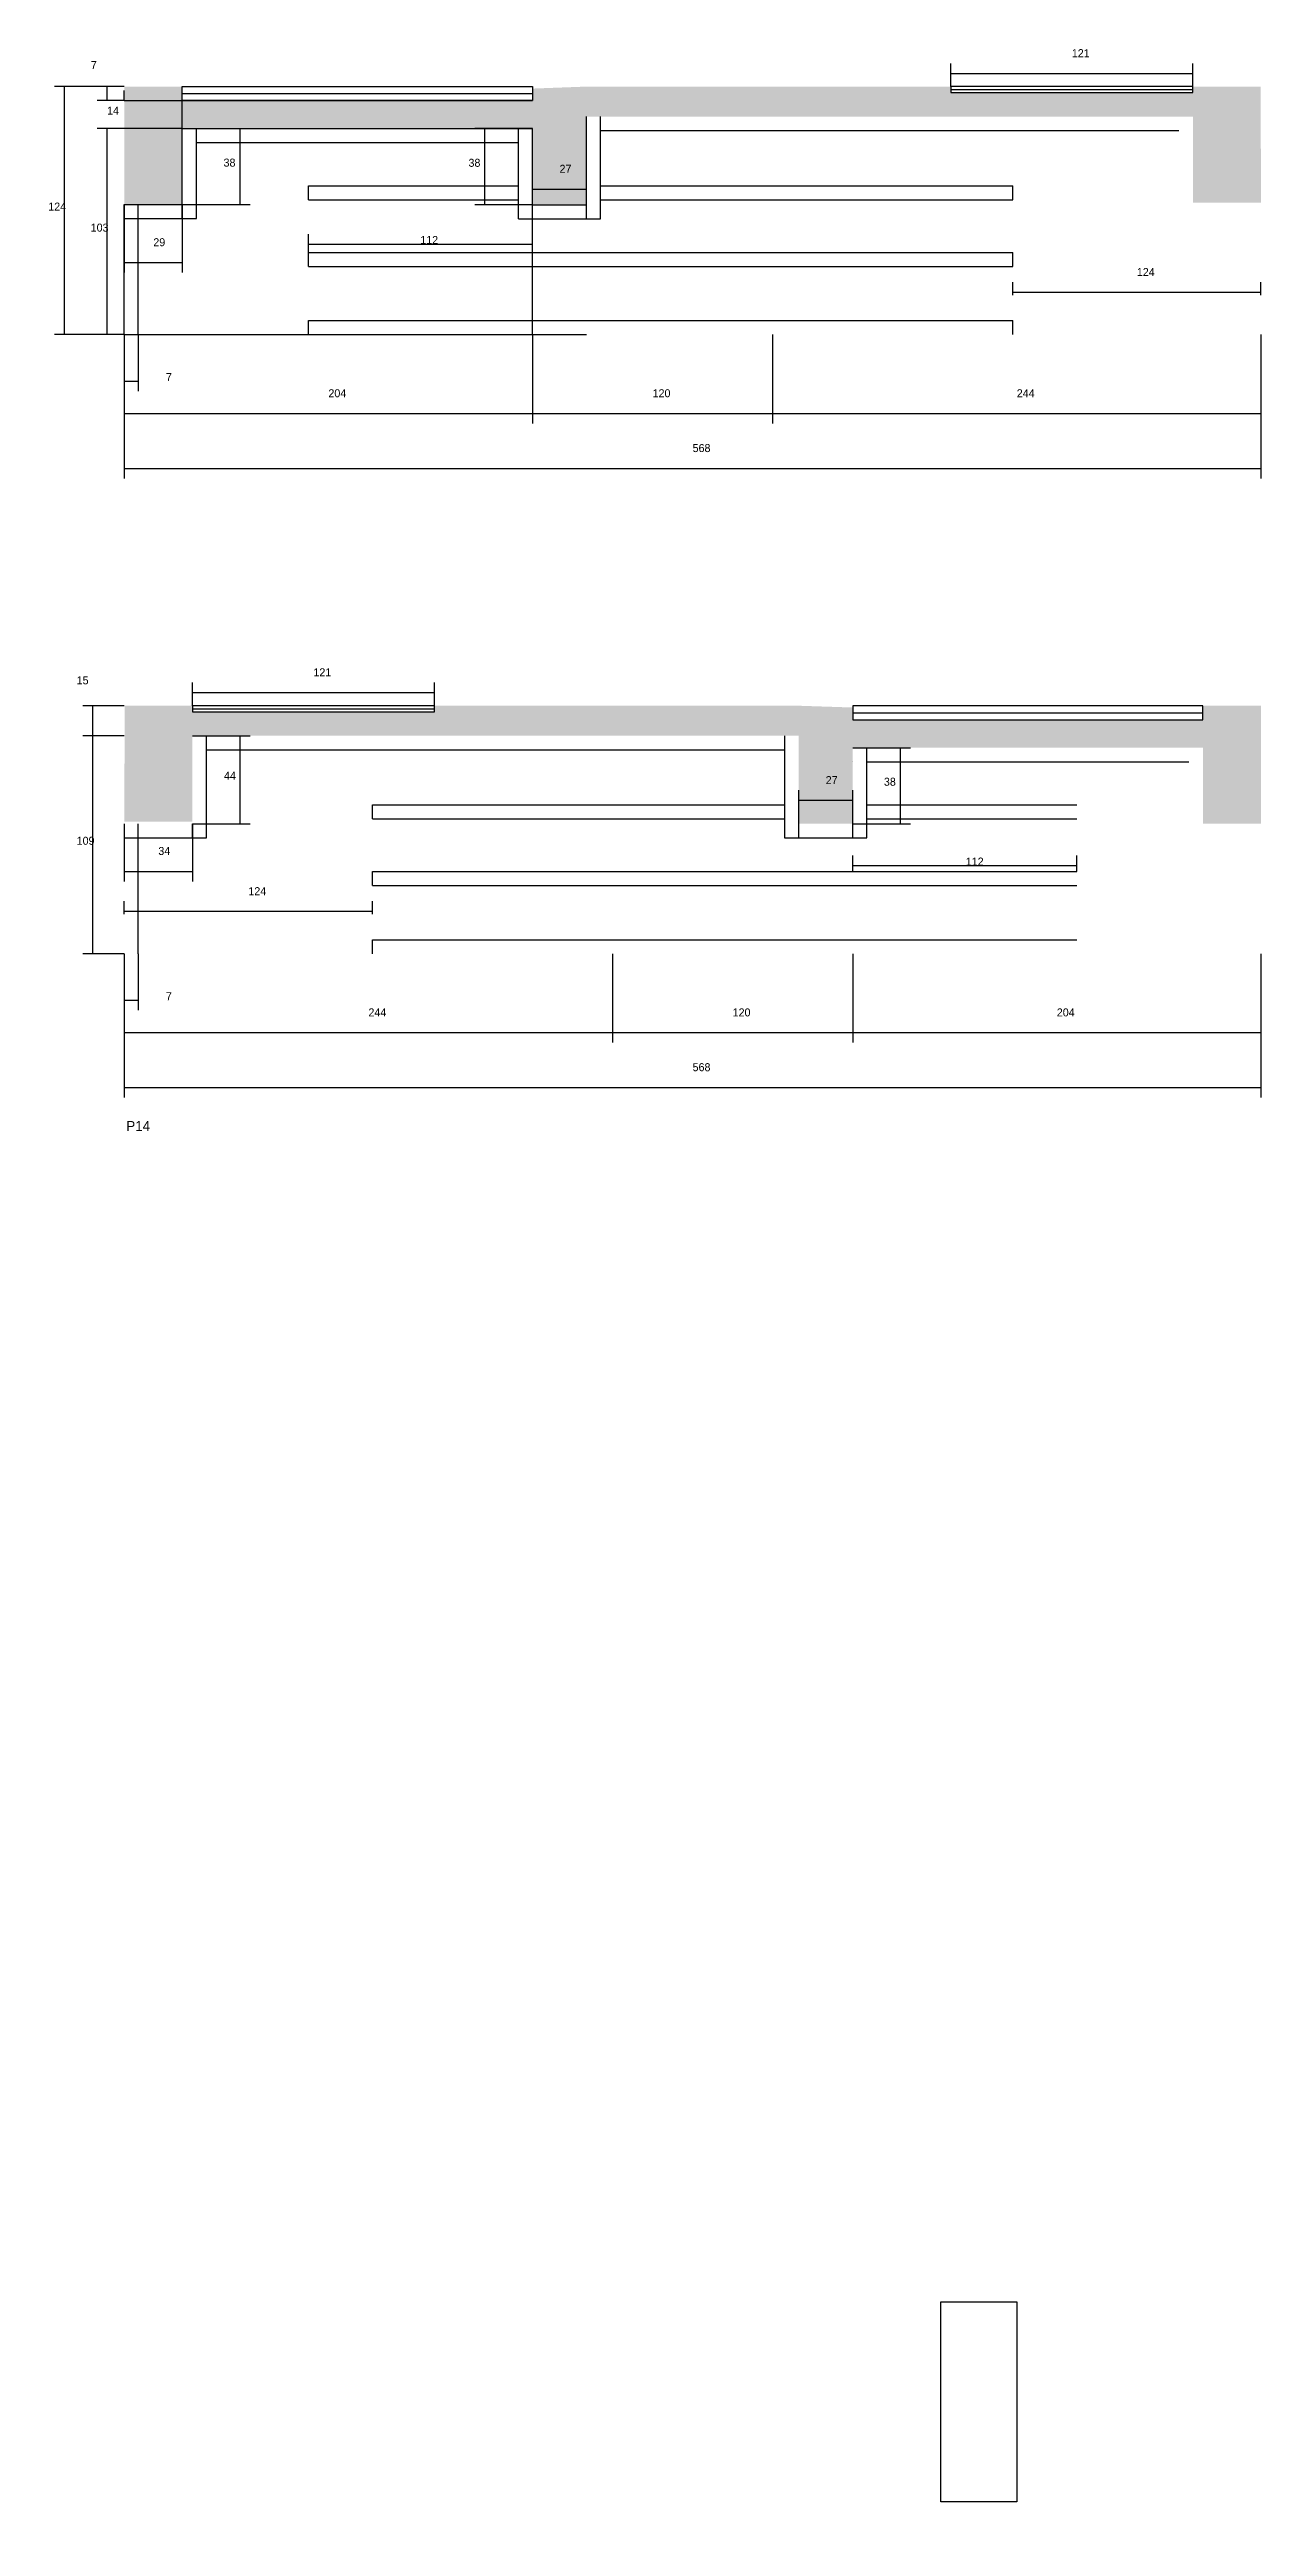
# Model space of a CAD drawing. Header units: metres. Extents: x 3577 to 4881, y 2355 to 3617.
# Drawn here: x 4275 to 4881, y 2355 to 3581 of the extents above; entities that cross this region are included whole.
import ezdxf

# ---------------------------------------------------------------- set-up
doc = ezdxf.new("R2010")
doc.units = ezdxf.units.M
for name, color, linetype in [('CONCRETO', 251, 'Continuous'), ('COTA', 4, 'Continuous'), ('Cota Seção (2x)', 4, 'Continuous'), ('NOMENCLATURA', 7, 'Continuous'), ('Painéis', 200, 'Continuous'), ('SARR_2.2x7', 40, 'Continuous'), ('SARR_EDITAR', 141, 'Continuous')]:
    doc.layers.add(name, color=color, linetype=linetype)

msp = doc.modelspace()

# ---------------------------------------------------------------- hatches: boundary and pattern name
at = {"layer": 'COTA'}
h = msp.add_hatch(dxfattribs=at)
h.set_pattern_fill('AR-CONC', scale=0.03)
h.paths.add_polyline_path([(4341.7, 3541.3), (4516.7, 3541.3), (4516.7, 3541.3), (4516.7, 3503.2), (4516.7, 3503.2), (4543.7, 3503.2), (4543.7, 3503.2), (4543.7, 3562.3), (4543.7, 3562.3), (4516.7, 3561.3), (4516.7, 3561.3), (4516.7, 3555.3), (4516.7, 3555.3), (4341.7, 3555.3), (4341.7, 3555.3), (4341.7, 3562.3), (4341.7, 3562.3), (4312.7, 3562.3), (4312.7, 3562.3), (4312.7, 3503.3), (4312.7, 3503.3), (4341.7, 3503.3), (4341.7, 3503.3), (4341.7, 3541.3)])
h = msp.add_hatch(dxfattribs=at)
h.set_pattern_fill('AR-CONC', scale=0.03)
h.paths.add_polyline_path([(4725.7, 3559.3), (4725.7, 3562.3), (4725.7, 3562.3), (4543.7, 3562.3), (4543.7, 3562.3), (4543.7, 3547.3), (4543.7, 3547.3), (4846.7, 3547.3), (4846.7, 3547.3), (4846.7, 3504.3), (4846.7, 3504.3), (4880.7, 3504.3), (4880.7, 3504.3), (4880.6, 3562.3), (4880.6, 3562.3), (4846.7, 3562.3), (4846.7, 3562.3), (4846.7, 3559.3), (4846.7, 3559.3), (4725.7, 3559.3)])
h = msp.add_hatch(dxfattribs=at)
h.set_pattern_fill('AR-CONC', scale=0.03)
h.paths.add_polyline_path([(4346.7, 3249.8), (4346.7, 3252.8), (4346.7, 3252.8), (4312.9, 3252.8), (4312.9, 3252.8), (4312.7, 3194.8), (4312.7, 3194.8), (4346.7, 3194.8), (4346.7, 3194.8), (4346.7, 3237.8), (4346.7, 3237.8), (4649.7, 3237.8), (4649.7, 3237.8), (4649.7, 3252.8), (4649.7, 3252.8), (4467.7, 3252.8), (4467.7, 3252.8), (4467.7, 3249.8), (4467.7, 3249.8), (4346.7, 3249.8)])
h = msp.add_hatch(dxfattribs=at)
h.set_pattern_fill('AR-CONC', scale=0.03)
h.paths.add_polyline_path([(4851.7, 3231.8), (4676.7, 3231.8), (4676.7, 3231.8), (4676.7, 3193.8), (4676.7, 3193.8), (4649.7, 3193.8), (4649.7, 3193.8), (4649.7, 3252.8), (4649.7, 3252.8), (4676.7, 3251.9), (4676.7, 3251.9), (4676.7, 3245.8), (4676.7, 3245.8), (4851.7, 3245.8), (4851.7, 3245.8), (4851.7, 3252.8), (4851.7, 3252.8), (4880.7, 3252.8), (4880.7, 3252.8), (4880.7, 3193.8), (4880.7, 3193.8), (4851.7, 3193.8), (4851.7, 3193.8), (4851.7, 3231.8)])

# ---------------------------------------------------------------- linework, layer by layer
at = {"layer": 'CONCRETO'}
msp.add_lwpolyline([(4720.7, 2454.9), (4720.7, 2454.9), (4758.7, 2454.9), (4758.7, 2426.9), (4758.7, 2426.9), (4758.7, 2354.9), (4720.7, 2354.9), (4720.7, 2454.9)], close=True, dxfattribs=at)
at = {"layer": 'COTA'}
for p, q in [((4725.7, 3562.3), (4725.7, 3573.9)), ((4725.7, 3568.9), (4846.7, 3568.9)), ((4846.7, 3562.3), (4846.7, 3573.9)), ((4312.7, 3562.3), (4299.1, 3562.3)), ((4304.1, 3555.3), (4304.1, 3562.3)), ((4312.7, 3555.3), (4312.7, 3560.3)), ((4341.7, 3541.3), (4341.7, 3560.3)), ((4312.7, 3555.3), (4299.1, 3555.3)), ((4312.7, 3555.3), (4341.7, 3555.3)), ((4341.7, 3541.3), (4299.1, 3541.3)), ((4304.1, 3438.3), (4304.1, 3541.3)), ((4312.7, 3438.3), (4299.1, 3438.3)), ((4312.7, 3438.3), (4312.7, 3410.1)), ((4319.7, 3438.3), (4319.7, 3410.1)), ((4516.7, 3438.3), (4516.7, 3393.9)), ((4636.7, 3438.3), (4636.7, 3393.9)), ((4636.7, 3438.3), (4636.7, 3393.9)), ((4880.7, 3438.3), (4880.7, 3393.9)), ((4312.7, 3415.1), (4319.7, 3415.1)), ((4516.7, 3398.9), (4636.7, 3398.9)), ((4636.7, 3398.9), (4880.7, 3398.9)), ((4346.7, 3252.8), (4346.7, 3264.4)), ((4467.7, 3252.8), (4467.7, 3264.4)), ((4312.7, 3252.8), (4292, 3252.8)), ((4297, 3237.8), (4297, 3252.8)), ((4346.7, 3259.4), (4467.7, 3259.4)), ((4312.7, 3237.8), (4292, 3237.8)), ((4312.7, 3237.8), (4292, 3237.8)), ((4297, 3128.8), (4297, 3237.8)), ((4312.7, 3128.8), (4292, 3128.8)), ((4312.7, 3128.8), (4312.7, 3084.4)), ((4312.7, 3128.8), (4312.7, 3100.6)), ((4319.7, 3128.8), (4319.7, 3100.6)), ((4556.7, 3128.8), (4556.7, 3084.4)), ((4556.7, 3128.8), (4556.7, 3084.4)), ((4676.7, 3128.8), (4676.7, 3084.4)), ((4312.7, 3105.6), (4319.7, 3105.6)), ((4312.7, 3089.4), (4556.7, 3089.4)), ((4556.7, 3089.4), (4676.7, 3089.4))]:
    msp.add_line(p, q, dxfattribs=at)
at = {"layer": 'Cota Seção (2x)'}
for p, q in [((4312.7, 3562.3), (4277.8, 3562.3)), ((4282.8, 3438.3), (4282.8, 3562.3)), ((4341.7, 3541.3), (4375.6, 3541.3)), ((4370.6, 3503.3), (4370.6, 3541.3)), ((4516.7, 3541.3), (4487.9, 3541.3)), ((4492.9, 3503.2), (4492.9, 3541.3)), ((4516.7, 3503.2), (4516.7, 3516.1)), ((4516.7, 3511.1), (4543.7, 3511.1)), ((4543.7, 3503.2), (4543.7, 3516.1)), ((4312.7, 3503.3), (4312.7, 3469.4)), ((4341.7, 3503.3), (4375.6, 3503.3)), ((4341.7, 3503.3), (4341.7, 3469.4)), ((4516.7, 3503.2), (4487.9, 3503.2)), ((4404.7, 3479.4), (4404.7, 3488.6)), ((4404.7, 3483.6), (4516.7, 3483.6)), ((4516.7, 3479.4), (4516.7, 3488.6)), ((4312.7, 3474.4), (4341.7, 3474.4)), ((4756.7, 3458.1), (4756.7, 3464.5)), ((4756.7, 3459.5), (4880.7, 3459.5)), ((4880.7, 3458.1), (4880.7, 3464.5)), ((4312.7, 3438.3), (4277.8, 3438.3)), ((4312.7, 3438.3), (4312.7, 3393.9)), ((4312.7, 3438.3), (4312.7, 3366.4)), ((4516.7, 3438.3), (4516.7, 3393.9)), ((4880.7, 3438.3), (4880.7, 3366.4)), ((4312.7, 3398.9), (4516.7, 3398.9)), ((4312.7, 3371.4), (4880.7, 3371.4)), ((4346.7, 3237.8), (4375.6, 3237.8)), ((4370.6, 3193.8), (4370.6, 3237.8)), ((4676.7, 3231.8), (4705.6, 3231.8)), ((4700.6, 3193.8), (4700.6, 3231.8)), ((4649.7, 3193.8), (4649.7, 3210.6)), ((4649.7, 3205.6), (4676.7, 3205.6)), ((4676.7, 3193.8), (4676.7, 3210.6)), ((4312.7, 3193.8), (4312.7, 3164.9)), ((4346.7, 3193.8), (4375.6, 3193.8)), ((4346.7, 3193.8), (4346.7, 3164.9)), ((4676.7, 3193.8), (4705.6, 3193.8)), ((4676.7, 3169.9), (4676.7, 3177.9)), ((4788.7, 3169.9), (4788.7, 3177.9)), ((4312.7, 3169.9), (4346.7, 3169.9)), ((4676.7, 3172.9), (4788.7, 3172.9)), ((4312.7, 3148.6), (4312.7, 3155.1)), ((4436.7, 3148.6), (4436.7, 3155.1)), ((4312.7, 3150.1), (4436.7, 3150.1)), ((4312.7, 3128.8), (4312.7, 3057)), ((4676.7, 3128.8), (4676.7, 3084.4)), ((4880.7, 3128.8), (4880.7, 3084.4)), ((4880.7, 3128.8), (4880.7, 3057)), ((4676.7, 3089.4), (4880.7, 3089.4)), ((4312.7, 3062), (4880.7, 3062))]:
    msp.add_line(p, q, dxfattribs=at)
at = {"layer": 'Painéis'}
for p, q in [((4341.7, 3562.3), (4516.7, 3562.3)), ((4341.7, 3555.3), (4341.7, 3562.3)), ((4341.7, 3555.3), (4516.7, 3555.3)), ((4543.7, 3503.2), (4543.7, 3547.3)), ((4341.7, 3541.3), (4516.7, 3541.3)), ((4341.7, 3503.3), (4341.7, 3541.3)), ((4516.7, 3503.2), (4516.7, 3541.3)), ((4312.7, 3503.3), (4341.7, 3503.3)), ((4312.7, 3438.3), (4312.7, 3503.3)), ((4516.7, 3503.2), (4543.7, 3503.2)), ((4516.7, 3438.3), (4516.7, 3503.2)), ((4312.7, 3438.3), (4543.7, 3438.3))]:
    msp.add_line(p, q, dxfattribs=at)
for points in [[(4516.7, 3555.3), (4341.7, 3555.3), (4341.7, 3562.3), (4516.7, 3562.3)], [(4846.7, 3562.3), (4725.7, 3562.3), (4725.7, 3559.3), (4846.7, 3559.3)], [(4467.7, 3252.8), (4346.7, 3252.8), (4346.7, 3249.8), (4467.7, 3249.8)], [(4676.7, 3245.8), (4851.7, 3245.8), (4851.7, 3252.8), (4676.7, 3252.8)]]:
    msp.add_lwpolyline(points, close=True, dxfattribs=at)
at = {"layer": 'SARR_2.2x7'}
for p, q in [((4341.7, 3558.8), (4516.7, 3558.8)), ((4550.7, 3496.2), (4550.7, 3547.3)), ((4348.7, 3496.3), (4348.7, 3541.3)), ((4348.7, 3534.3), (4509.7, 3534.3)), ((4509.7, 3496.2), (4509.7, 3541.3)), ((4516.7, 3534.3), (4516.7, 3534.3)), ((4550.7, 3540.3), (4636.7, 3540.3)), ((4636.7, 3540.3), (4839.7, 3540.3)), ((4404.7, 3512.7), (4509.7, 3512.7)), ((4404.7, 3505.7), (4404.7, 3512.7)), ((4516.7, 3507.7), (4516.7, 3507.7)), ((4550.7, 3512.7), (4636.7, 3512.7)), ((4636.7, 3512.7), (4756.7, 3512.7)), ((4756.7, 3505.7), (4756.7, 3512.7)), ((4312.7, 3496.3), (4341.7, 3496.3)), ((4319.7, 3438.3), (4319.7, 3503.3)), ((4341.7, 3496.3), (4341.7, 3503.3)), ((4341.7, 3496.3), (4348.7, 3496.3)), ((4404.7, 3505.7), (4509.7, 3505.7)), ((4509.7, 3496.2), (4516.7, 3496.2)), ((4516.7, 3496.2), (4516.7, 3503.2)), ((4516.7, 3500.7), (4516.7, 3500.7)), ((4516.7, 3496.2), (4543.7, 3496.2)), ((4543.7, 3496.2), (4543.7, 3503.2)), ((4543.7, 3500.7), (4543.7, 3500.7)), ((4543.7, 3496.2), (4550.7, 3496.2)), ((4550.7, 3505.7), (4636.7, 3505.7)), ((4636.7, 3505.7), (4756.7, 3505.7)), ((4404.7, 3479.4), (4516.7, 3479.4)), ((4404.7, 3472.4), (4404.7, 3479.4)), ((4404.7, 3472.4), (4516.7, 3472.4)), ((4516.7, 3479.4), (4636.7, 3479.4)), ((4516.7, 3472.4), (4636.7, 3472.4)), ((4636.7, 3479.4), (4756.7, 3479.4)), ((4636.7, 3472.4), (4756.7, 3472.4)), ((4756.7, 3472.4), (4756.7, 3479.4)), ((4404.7, 3445.3), (4516.7, 3445.3)), ((4404.7, 3438.3), (4404.7, 3445.3)), ((4516.7, 3445.3), (4636.7, 3445.3)), ((4636.7, 3445.3), (4756.7, 3445.3)), ((4756.7, 3438.3), (4756.7, 3445.3)), ((4353.7, 3186.8), (4353.7, 3237.8)), ((4642.8, 3186.8), (4642.8, 3237.8)), ((4676.7, 3249.3), (4851.7, 3249.3)), ((4353.7, 3230.8), (4556.7, 3230.8)), ((4556.7, 3230.8), (4642.8, 3230.8)), ((4676.7, 3224.8), (4676.7, 3224.8)), ((4683.7, 3186.8), (4683.7, 3231.8)), ((4683.7, 3224.8), (4844.7, 3224.8)), ((4436.7, 3203.2), (4556.7, 3203.2)), ((4436.7, 3196.2), (4436.7, 3203.2)), ((4556.7, 3203.2), (4642.8, 3203.2)), ((4683.7, 3203.2), (4788.7, 3203.2)), ((4319.7, 3128.8), (4319.7, 3193.8)), ((4346.7, 3186.8), (4346.7, 3193.8)), ((4436.7, 3196.2), (4556.7, 3196.2)), ((4556.7, 3196.2), (4642.8, 3196.2)), ((4649.7, 3186.8), (4649.7, 3193.8)), ((4649.7, 3191.2), (4649.8, 3191.2)), ((4676.7, 3198.2), (4676.7, 3198.2)), ((4676.7, 3186.8), (4676.7, 3193.8)), ((4676.7, 3191.2), (4676.7, 3191.2)), ((4683.7, 3196.2), (4788.7, 3196.2)), ((4312.7, 3186.8), (4346.7, 3186.8)), ((4346.7, 3186.8), (4353.7, 3186.8)), ((4642.7, 3186.8), (4649.7, 3186.8)), ((4649.7, 3186.8), (4676.7, 3186.8)), ((4676.7, 3186.8), (4683.7, 3186.8)), ((4436.7, 3169.9), (4556.7, 3169.9)), ((4436.7, 3162.9), (4436.7, 3169.9)), ((4556.7, 3169.9), (4676.7, 3169.9)), ((4676.7, 3169.9), (4788.7, 3169.9)), ((4436.7, 3162.9), (4556.7, 3162.9)), ((4556.7, 3162.9), (4676.7, 3162.9)), ((4676.7, 3162.9), (4788.7, 3162.9)), ((4436.7, 3135.8), (4556.7, 3135.8)), ((4436.7, 3128.8), (4436.7, 3135.8)), ((4556.7, 3135.8), (4676.7, 3135.8)), ((4676.7, 3135.8), (4788.7, 3135.8))]:
    msp.add_line(p, q, dxfattribs=at)
at = {"layer": 'SARR_EDITAR'}
for p, q in [((4725.7, 3560.8), (4846.7, 3560.8)), ((4346.7, 3251.3), (4467.7, 3251.3))]:
    msp.add_line(p, q, dxfattribs=at)

# ---------------------------------------------------------------- texts
at = {"layer": 'COTA'}
for s, p in [('121', (4786.2, 3577)), ('7', (4296, 3571.1)), ('14', (4304.1, 3548.3)), ('103', (4295.9, 3489.8)), ('7', (4333.5, 3415.1)), ('120', (4576.7, 3407)), ('244', (4758.7, 3407)), ('15', (4288.9, 3263.5)), ('121', (4407.2, 3267.5)), ('109', (4288.9, 3183.3)), ('7', (4333.5, 3105.6)), ('244', (4434.7, 3097.5)), ('120', (4616.7, 3097.5))]:
    msp.add_text(s, height=4, dxfattribs=at).set_placement(p)
at = {"layer": 'Cota Seção (2x)'}
for s, p in [('38', (4362.3, 3522.3)), ('38', (4484.7, 3522.2)), ('27', (4530.2, 3519.2)), ('124', (4274.7, 3500.3)), ('29', (4327.2, 3482.5)), ('112', (4460.6, 3483.6)), ('124', (4818.7, 3467.6)), ('204', (4414.7, 3407)), ('568', (4596.7, 3379.6)), ('44', (4362.5, 3215.8)), ('27', (4663.2, 3213.6)), ('38', (4692.3, 3212.8)), ('34', (4329.7, 3178.2)), ('112', (4733.2, 3172.9)), ('124', (4374.7, 3158.1)), ('204', (4778.7, 3097.5)), ('568', (4596.7, 3070.1))]:
    msp.add_text(s, height=4, dxfattribs=at).set_placement(p)
at = {"layer": 'NOMENCLATURA'}
msp.add_text('P14', height=5, dxfattribs=at).set_placement((4313.7, 3040.2))

doc.saveas('drawing.dxf')
